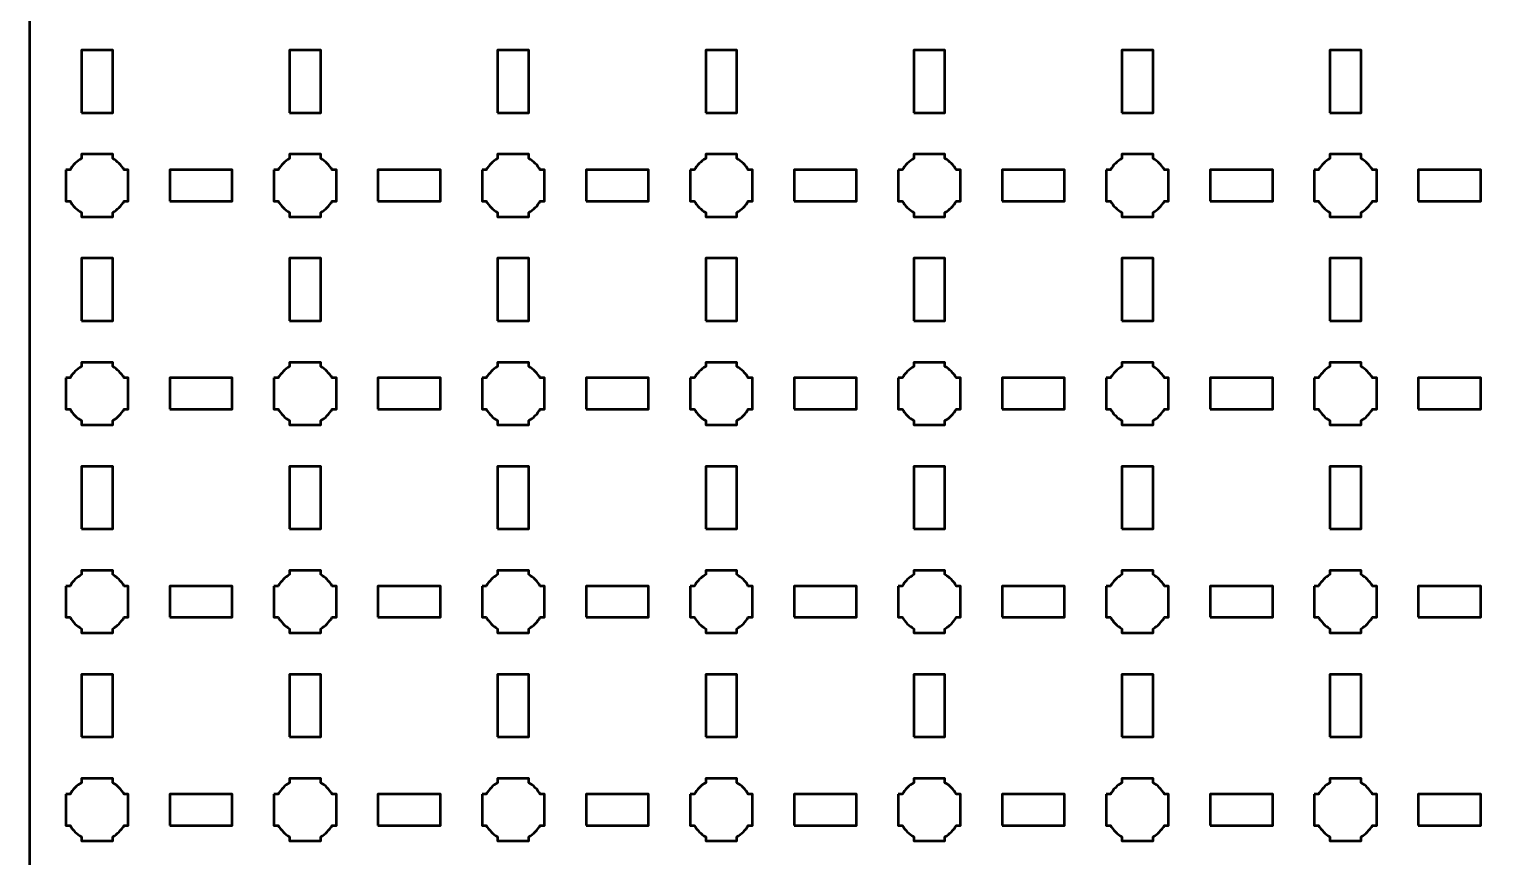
# Model space of a CAD drawing. Header units: centimetres. Extents: x -40.1 to 19.1, y -44.5 to 14.8.
# Drawn here: x -40.15 to -26, y -22.3 to -14.35 of the extents above; entities that cross this region are included whole.
import ezdxf

# ---------------------------------------------------------------- set-up
doc = ezdxf.new("R2010")
doc.units = ezdxf.units.CM
doc.header["$MEASUREMENT"] = 0
doc.layers.add('Layer 1', color=7, linetype='Continuous')

msp = doc.modelspace()

# ---------------------------------------------------------------- linework, layer by layer
at = {"layer": 'Layer 1', "color": 250, "lineweight": 53}
for points in [[(-39.65, -15.15), (-39.35, -15.15), (-39.35, -14.55), (-39.65, -14.55), (-39.65, -15.15)], [(-37.65, -15.15), (-37.35, -15.15), (-37.35, -14.55), (-37.65, -14.55), (-37.65, -15.15)], [(-35.65, -15.15), (-35.35, -15.15), (-35.35, -14.55), (-35.65, -14.55), (-35.65, -15.15)], [(-33.65, -15.15), (-33.35, -15.15), (-33.35, -14.55), (-33.65, -14.55), (-33.65, -15.15)], [(-31.65, -15.15), (-31.35, -15.15), (-31.35, -14.55), (-31.65, -14.55), (-31.65, -15.15)], [(-29.65, -15.15), (-29.35, -15.15), (-29.35, -14.55), (-29.65, -14.55), (-29.65, -15.15)], [(-27.65, -15.15), (-27.35, -15.15), (-27.35, -14.55), (-27.65, -14.55), (-27.65, -15.15)], [(-38.8, -16), (-38.2, -16), (-38.2, -15.7), (-38.8, -15.7), (-38.8, -16)], [(-36.8, -16), (-36.2, -16), (-36.2, -15.7), (-36.8, -15.7), (-36.8, -16)], [(-34.8, -16), (-34.2, -16), (-34.2, -15.7), (-34.8, -15.7), (-34.8, -16)], [(-32.8, -16), (-32.2, -16), (-32.2, -15.7), (-32.8, -15.7), (-32.8, -16)], [(-30.8, -16), (-30.2, -16), (-30.2, -15.7), (-30.8, -15.7), (-30.8, -16)], [(-28.8, -16), (-28.2, -16), (-28.2, -15.7), (-28.8, -15.7), (-28.8, -16)], [(-26.8, -16), (-26.2, -16), (-26.2, -15.7), (-26.8, -15.7), (-26.8, -16)], [(-39.65, -17.15), (-39.35, -17.15), (-39.35, -16.55), (-39.65, -16.55), (-39.65, -17.15)], [(-37.65, -17.15), (-37.35, -17.15), (-37.35, -16.55), (-37.65, -16.55), (-37.65, -17.15)], [(-35.65, -17.15), (-35.35, -17.15), (-35.35, -16.55), (-35.65, -16.55), (-35.65, -17.15)], [(-33.65, -17.15), (-33.35, -17.15), (-33.35, -16.55), (-33.65, -16.55), (-33.65, -17.15)], [(-31.65, -17.15), (-31.35, -17.15), (-31.35, -16.55), (-31.65, -16.55), (-31.65, -17.15)], [(-29.65, -17.15), (-29.35, -17.15), (-29.35, -16.55), (-29.65, -16.55), (-29.65, -17.15)], [(-27.65, -17.15), (-27.35, -17.15), (-27.35, -16.55), (-27.65, -16.55), (-27.65, -17.15)], [(-38.8, -18), (-38.2, -18), (-38.2, -17.7), (-38.8, -17.7), (-38.8, -18)], [(-36.8, -18), (-36.2, -18), (-36.2, -17.7), (-36.8, -17.7), (-36.8, -18)], [(-34.8, -18), (-34.2, -18), (-34.2, -17.7), (-34.8, -17.7), (-34.8, -18)], [(-32.8, -18), (-32.2, -18), (-32.2, -17.7), (-32.8, -17.7), (-32.8, -18)], [(-30.8, -18), (-30.2, -18), (-30.2, -17.7), (-30.8, -17.7), (-30.8, -18)], [(-28.8, -18), (-28.2, -18), (-28.2, -17.7), (-28.8, -17.7), (-28.8, -18)], [(-26.8, -18), (-26.2, -18), (-26.2, -17.7), (-26.8, -17.7), (-26.8, -18)], [(-39.65, -19.15), (-39.35, -19.15), (-39.35, -18.55), (-39.65, -18.55), (-39.65, -19.15)], [(-37.65, -19.15), (-37.35, -19.15), (-37.35, -18.55), (-37.65, -18.55), (-37.65, -19.15)], [(-35.65, -19.15), (-35.35, -19.15), (-35.35, -18.55), (-35.65, -18.55), (-35.65, -19.15)], [(-33.65, -19.15), (-33.35, -19.15), (-33.35, -18.55), (-33.65, -18.55), (-33.65, -19.15)], [(-31.65, -19.15), (-31.35, -19.15), (-31.35, -18.55), (-31.65, -18.55), (-31.65, -19.15)], [(-29.65, -19.15), (-29.35, -19.15), (-29.35, -18.55), (-29.65, -18.55), (-29.65, -19.15)], [(-27.65, -19.15), (-27.35, -19.15), (-27.35, -18.55), (-27.65, -18.55), (-27.65, -19.15)], [(-38.8, -20), (-38.2, -20), (-38.2, -19.7), (-38.8, -19.7), (-38.8, -20)], [(-36.8, -20), (-36.2, -20), (-36.2, -19.7), (-36.8, -19.7), (-36.8, -20)], [(-34.8, -20), (-34.2, -20), (-34.2, -19.7), (-34.8, -19.7), (-34.8, -20)], [(-32.8, -20), (-32.2, -20), (-32.2, -19.7), (-32.8, -19.7), (-32.8, -20)], [(-30.8, -20), (-30.2, -20), (-30.2, -19.7), (-30.8, -19.7), (-30.8, -20)], [(-28.8, -20), (-28.2, -20), (-28.2, -19.7), (-28.8, -19.7), (-28.8, -20)], [(-26.8, -20), (-26.2, -20), (-26.2, -19.7), (-26.8, -19.7), (-26.8, -20)], [(-39.65, -21.15), (-39.35, -21.15), (-39.35, -20.55), (-39.65, -20.55), (-39.65, -21.15)], [(-37.65, -21.15), (-37.35, -21.15), (-37.35, -20.55), (-37.65, -20.55), (-37.65, -21.15)], [(-35.65, -21.15), (-35.35, -21.15), (-35.35, -20.55), (-35.65, -20.55), (-35.65, -21.15)], [(-33.65, -21.15), (-33.35, -21.15), (-33.35, -20.55), (-33.65, -20.55), (-33.65, -21.15)], [(-31.65, -21.15), (-31.35, -21.15), (-31.35, -20.55), (-31.65, -20.55), (-31.65, -21.15)], [(-29.65, -21.15), (-29.35, -21.15), (-29.35, -20.55), (-29.65, -20.55), (-29.65, -21.15)], [(-27.65, -21.15), (-27.35, -21.15), (-27.35, -20.55), (-27.65, -20.55), (-27.65, -21.15)], [(-38.8, -22), (-38.2, -22), (-38.2, -21.7), (-38.8, -21.7), (-38.8, -22)], [(-36.8, -22), (-36.2, -22), (-36.2, -21.7), (-36.8, -21.7), (-36.8, -22)], [(-34.8, -22), (-34.2, -22), (-34.2, -21.7), (-34.8, -21.7), (-34.8, -22)], [(-32.8, -22), (-32.2, -22), (-32.2, -21.7), (-32.8, -21.7), (-32.8, -22)], [(-30.8, -22), (-30.2, -22), (-30.2, -21.7), (-30.8, -21.7), (-30.8, -22)], [(-28.8, -22), (-28.2, -22), (-28.2, -21.7), (-28.8, -21.7), (-28.8, -22)], [(-26.8, -22), (-26.2, -22), (-26.2, -21.7), (-26.8, -21.7), (-26.8, -22)]]:
    msp.add_lwpolyline(points, close=True, dxfattribs=at)
msp.add_open_spline([(-40.15, -44), (-40.15, -44), (-40.15, 14.3), (-40.15, 14.3), (-40.15, 14.3), (-40.15, 14.57609), (-39.92609, 14.8), (-39.65, 14.8), (-39.65, 14.8), (-39.65, 14.8), (18.65, 14.8), (18.65, 14.8), (18.65, 14.8), (18.92609, 14.8), (19.15, 14.57609), (19.15, 14.3), (19.15, 14.3), (19.15, 14.3), (19.15, -44), (19.15, -44), (19.15, -44), (19.15, -44.27609), (18.92609, -44.5), (18.65, -44.5), (18.65, -44.5), (18.65, -44.5), (-39.65, -44.5), (-39.65, -44.5), (-39.65, -44.5), (-39.92609, -44.5), (-40.15, -44.27609), (-40.15, -44)], degree=3, knots=[0, 0, 0, 0, 0.125, 0.125, 0.125, 0.125, 0.25, 0.25, 0.25, 0.25, 0.375, 0.375, 0.375, 0.375, 0.5, 0.5, 0.5, 0.5, 0.625, 0.625, 0.625, 0.625, 0.75, 0.75, 0.75, 0.75, 0.875, 0.875, 0.875, 0.875, 1, 1, 1, 1], dxfattribs=at)
at = {"layer": 'Layer 1', "lineweight": 53}
for points in [[(-39.8, -15.7), (-39.8, -15.7), (-39.75985, -15.7), (-39.75985, -15.7), (-39.75985, -15.7), (-39.7335, -15.65447), (-39.69553, -15.6165), (-39.65, -15.59015), (-39.65, -15.59015), (-39.65, -15.59015), (-39.65, -15.55), (-39.65, -15.55), (-39.65, -15.55), (-39.65, -15.55), (-39.5, -15.55), (-39.5, -15.55), (-39.5, -15.55), (-39.5, -15.55), (-39.35, -15.55), (-39.35, -15.55), (-39.35, -15.55), (-39.35, -15.55), (-39.35, -15.59015), (-39.35, -15.59015), (-39.35, -15.59015), (-39.30447, -15.6165), (-39.2665, -15.65447), (-39.24015, -15.7), (-39.24015, -15.7), (-39.24015, -15.7), (-39.2, -15.7), (-39.2, -15.7), (-39.2, -15.7), (-39.2, -15.7), (-39.2, -15.85), (-39.2, -15.85), (-39.2, -15.85), (-39.2, -15.85), (-39.2, -16), (-39.2, -16), (-39.2, -16), (-39.2, -16), (-39.24015, -16), (-39.24015, -16), (-39.24015, -16), (-39.2665, -16.04553), (-39.30447, -16.0835), (-39.35, -16.10985), (-39.35, -16.10985), (-39.35, -16.10985), (-39.35, -16.15), (-39.35, -16.15), (-39.35, -16.15), (-39.35, -16.15), (-39.5, -16.15), (-39.5, -16.15), (-39.5, -16.15), (-39.5, -16.15), (-39.65, -16.15), (-39.65, -16.15), (-39.65, -16.15), (-39.65, -16.15), (-39.65, -16.10985), (-39.65, -16.10985), (-39.65, -16.10985), (-39.69553, -16.0835), (-39.7335, -16.04553), (-39.75985, -16), (-39.75985, -16), (-39.75985, -16), (-39.8, -16), (-39.8, -16), (-39.8, -16), (-39.8, -16), (-39.8, -15.85), (-39.8, -15.85), (-39.8, -15.85), (-39.8, -15.85), (-39.8, -15.7), (-39.8, -15.7)], [(-37.8, -15.7), (-37.8, -15.7), (-37.75985, -15.7), (-37.75985, -15.7), (-37.75985, -15.7), (-37.7335, -15.65447), (-37.69553, -15.6165), (-37.65, -15.59015), (-37.65, -15.59015), (-37.65, -15.59015), (-37.65, -15.55), (-37.65, -15.55), (-37.65, -15.55), (-37.65, -15.55), (-37.5, -15.55), (-37.5, -15.55), (-37.5, -15.55), (-37.5, -15.55), (-37.35, -15.55), (-37.35, -15.55), (-37.35, -15.55), (-37.35, -15.55), (-37.35, -15.59015), (-37.35, -15.59015), (-37.35, -15.59015), (-37.30447, -15.6165), (-37.2665, -15.65447), (-37.24015, -15.7), (-37.24015, -15.7), (-37.24015, -15.7), (-37.2, -15.7), (-37.2, -15.7), (-37.2, -15.7), (-37.2, -15.7), (-37.2, -15.85), (-37.2, -15.85), (-37.2, -15.85), (-37.2, -15.85), (-37.2, -16), (-37.2, -16), (-37.2, -16), (-37.2, -16), (-37.24015, -16), (-37.24015, -16), (-37.24015, -16), (-37.2665, -16.04553), (-37.30447, -16.0835), (-37.35, -16.10985), (-37.35, -16.10985), (-37.35, -16.10985), (-37.35, -16.15), (-37.35, -16.15), (-37.35, -16.15), (-37.35, -16.15), (-37.5, -16.15), (-37.5, -16.15), (-37.5, -16.15), (-37.5, -16.15), (-37.65, -16.15), (-37.65, -16.15), (-37.65, -16.15), (-37.65, -16.15), (-37.65, -16.10985), (-37.65, -16.10985), (-37.65, -16.10985), (-37.69553, -16.0835), (-37.7335, -16.04553), (-37.75985, -16), (-37.75985, -16), (-37.75985, -16), (-37.8, -16), (-37.8, -16), (-37.8, -16), (-37.8, -16), (-37.8, -15.85), (-37.8, -15.85), (-37.8, -15.85), (-37.8, -15.85), (-37.8, -15.7), (-37.8, -15.7)], [(-35.8, -15.7), (-35.8, -15.7), (-35.75985, -15.7), (-35.75985, -15.7), (-35.75985, -15.7), (-35.7335, -15.65447), (-35.69553, -15.6165), (-35.65, -15.59015), (-35.65, -15.59015), (-35.65, -15.59015), (-35.65, -15.55), (-35.65, -15.55), (-35.65, -15.55), (-35.65, -15.55), (-35.5, -15.55), (-35.5, -15.55), (-35.5, -15.55), (-35.5, -15.55), (-35.35, -15.55), (-35.35, -15.55), (-35.35, -15.55), (-35.35, -15.55), (-35.35, -15.59015), (-35.35, -15.59015), (-35.35, -15.59015), (-35.30447, -15.6165), (-35.2665, -15.65447), (-35.24015, -15.7), (-35.24015, -15.7), (-35.24015, -15.7), (-35.2, -15.7), (-35.2, -15.7), (-35.2, -15.7), (-35.2, -15.7), (-35.2, -15.85), (-35.2, -15.85), (-35.2, -15.85), (-35.2, -15.85), (-35.2, -16), (-35.2, -16), (-35.2, -16), (-35.2, -16), (-35.24015, -16), (-35.24015, -16), (-35.24015, -16), (-35.2665, -16.04553), (-35.30447, -16.0835), (-35.35, -16.10985), (-35.35, -16.10985), (-35.35, -16.10985), (-35.35, -16.15), (-35.35, -16.15), (-35.35, -16.15), (-35.35, -16.15), (-35.5, -16.15), (-35.5, -16.15), (-35.5, -16.15), (-35.5, -16.15), (-35.65, -16.15), (-35.65, -16.15), (-35.65, -16.15), (-35.65, -16.15), (-35.65, -16.10985), (-35.65, -16.10985), (-35.65, -16.10985), (-35.69553, -16.0835), (-35.7335, -16.04553), (-35.75985, -16), (-35.75985, -16), (-35.75985, -16), (-35.8, -16), (-35.8, -16), (-35.8, -16), (-35.8, -16), (-35.8, -15.85), (-35.8, -15.85), (-35.8, -15.85), (-35.8, -15.85), (-35.8, -15.7), (-35.8, -15.7)], [(-33.8, -15.7), (-33.8, -15.7), (-33.75985, -15.7), (-33.75985, -15.7), (-33.75985, -15.7), (-33.7335, -15.65447), (-33.69553, -15.6165), (-33.65, -15.59015), (-33.65, -15.59015), (-33.65, -15.59015), (-33.65, -15.55), (-33.65, -15.55), (-33.65, -15.55), (-33.65, -15.55), (-33.5, -15.55), (-33.5, -15.55), (-33.5, -15.55), (-33.5, -15.55), (-33.35, -15.55), (-33.35, -15.55), (-33.35, -15.55), (-33.35, -15.55), (-33.35, -15.59015), (-33.35, -15.59015), (-33.35, -15.59015), (-33.30447, -15.6165), (-33.2665, -15.65447), (-33.24015, -15.7), (-33.24015, -15.7), (-33.24015, -15.7), (-33.2, -15.7), (-33.2, -15.7), (-33.2, -15.7), (-33.2, -15.7), (-33.2, -15.85), (-33.2, -15.85), (-33.2, -15.85), (-33.2, -15.85), (-33.2, -16), (-33.2, -16), (-33.2, -16), (-33.2, -16), (-33.24015, -16), (-33.24015, -16), (-33.24015, -16), (-33.2665, -16.04553), (-33.30447, -16.0835), (-33.35, -16.10985), (-33.35, -16.10985), (-33.35, -16.10985), (-33.35, -16.15), (-33.35, -16.15), (-33.35, -16.15), (-33.35, -16.15), (-33.5, -16.15), (-33.5, -16.15), (-33.5, -16.15), (-33.5, -16.15), (-33.65, -16.15), (-33.65, -16.15), (-33.65, -16.15), (-33.65, -16.15), (-33.65, -16.10985), (-33.65, -16.10985), (-33.65, -16.10985), (-33.69553, -16.0835), (-33.7335, -16.04553), (-33.75985, -16), (-33.75985, -16), (-33.75985, -16), (-33.8, -16), (-33.8, -16), (-33.8, -16), (-33.8, -16), (-33.8, -15.85), (-33.8, -15.85), (-33.8, -15.85), (-33.8, -15.85), (-33.8, -15.7), (-33.8, -15.7)], [(-31.8, -15.7), (-31.8, -15.7), (-31.75985, -15.7), (-31.75985, -15.7), (-31.75985, -15.7), (-31.7335, -15.65447), (-31.69553, -15.6165), (-31.65, -15.59015), (-31.65, -15.59015), (-31.65, -15.59015), (-31.65, -15.55), (-31.65, -15.55), (-31.65, -15.55), (-31.65, -15.55), (-31.5, -15.55), (-31.5, -15.55), (-31.5, -15.55), (-31.5, -15.55), (-31.35, -15.55), (-31.35, -15.55), (-31.35, -15.55), (-31.35, -15.55), (-31.35, -15.59015), (-31.35, -15.59015), (-31.35, -15.59015), (-31.30447, -15.6165), (-31.2665, -15.65447), (-31.24015, -15.7), (-31.24015, -15.7), (-31.24015, -15.7), (-31.2, -15.7), (-31.2, -15.7), (-31.2, -15.7), (-31.2, -15.7), (-31.2, -15.85), (-31.2, -15.85), (-31.2, -15.85), (-31.2, -15.85), (-31.2, -16), (-31.2, -16), (-31.2, -16), (-31.2, -16), (-31.24015, -16), (-31.24015, -16), (-31.24015, -16), (-31.2665, -16.04553), (-31.30447, -16.0835), (-31.35, -16.10985), (-31.35, -16.10985), (-31.35, -16.10985), (-31.35, -16.15), (-31.35, -16.15), (-31.35, -16.15), (-31.35, -16.15), (-31.5, -16.15), (-31.5, -16.15), (-31.5, -16.15), (-31.5, -16.15), (-31.65, -16.15), (-31.65, -16.15), (-31.65, -16.15), (-31.65, -16.15), (-31.65, -16.10985), (-31.65, -16.10985), (-31.65, -16.10985), (-31.69553, -16.0835), (-31.7335, -16.04553), (-31.75985, -16), (-31.75985, -16), (-31.75985, -16), (-31.8, -16), (-31.8, -16), (-31.8, -16), (-31.8, -16), (-31.8, -15.85), (-31.8, -15.85), (-31.8, -15.85), (-31.8, -15.85), (-31.8, -15.7), (-31.8, -15.7)], [(-29.8, -15.7), (-29.8, -15.7), (-29.75985, -15.7), (-29.75985, -15.7), (-29.75985, -15.7), (-29.7335, -15.65447), (-29.69553, -15.6165), (-29.65, -15.59015), (-29.65, -15.59015), (-29.65, -15.59015), (-29.65, -15.55), (-29.65, -15.55), (-29.65, -15.55), (-29.65, -15.55), (-29.5, -15.55), (-29.5, -15.55), (-29.5, -15.55), (-29.5, -15.55), (-29.35, -15.55), (-29.35, -15.55), (-29.35, -15.55), (-29.35, -15.55), (-29.35, -15.59015), (-29.35, -15.59015), (-29.35, -15.59015), (-29.30447, -15.6165), (-29.2665, -15.65447), (-29.24015, -15.7), (-29.24015, -15.7), (-29.24015, -15.7), (-29.2, -15.7), (-29.2, -15.7), (-29.2, -15.7), (-29.2, -15.7), (-29.2, -15.85), (-29.2, -15.85), (-29.2, -15.85), (-29.2, -15.85), (-29.2, -16), (-29.2, -16), (-29.2, -16), (-29.2, -16), (-29.24015, -16), (-29.24015, -16), (-29.24015, -16), (-29.2665, -16.04553), (-29.30447, -16.0835), (-29.35, -16.10985), (-29.35, -16.10985), (-29.35, -16.10985), (-29.35, -16.15), (-29.35, -16.15), (-29.35, -16.15), (-29.35, -16.15), (-29.5, -16.15), (-29.5, -16.15), (-29.5, -16.15), (-29.5, -16.15), (-29.65, -16.15), (-29.65, -16.15), (-29.65, -16.15), (-29.65, -16.15), (-29.65, -16.10985), (-29.65, -16.10985), (-29.65, -16.10985), (-29.69553, -16.0835), (-29.7335, -16.04553), (-29.75985, -16), (-29.75985, -16), (-29.75985, -16), (-29.8, -16), (-29.8, -16), (-29.8, -16), (-29.8, -16), (-29.8, -15.85), (-29.8, -15.85), (-29.8, -15.85), (-29.8, -15.85), (-29.8, -15.7), (-29.8, -15.7)], [(-27.8, -15.7), (-27.8, -15.7), (-27.75985, -15.7), (-27.75985, -15.7), (-27.75985, -15.7), (-27.7335, -15.65447), (-27.69553, -15.6165), (-27.65, -15.59015), (-27.65, -15.59015), (-27.65, -15.59015), (-27.65, -15.55), (-27.65, -15.55), (-27.65, -15.55), (-27.65, -15.55), (-27.5, -15.55), (-27.5, -15.55), (-27.5, -15.55), (-27.5, -15.55), (-27.35, -15.55), (-27.35, -15.55), (-27.35, -15.55), (-27.35, -15.55), (-27.35, -15.59015), (-27.35, -15.59015), (-27.35, -15.59015), (-27.30447, -15.6165), (-27.2665, -15.65447), (-27.24015, -15.7), (-27.24015, -15.7), (-27.24015, -15.7), (-27.2, -15.7), (-27.2, -15.7), (-27.2, -15.7), (-27.2, -15.7), (-27.2, -15.85), (-27.2, -15.85), (-27.2, -15.85), (-27.2, -15.85), (-27.2, -16), (-27.2, -16), (-27.2, -16), (-27.2, -16), (-27.24015, -16), (-27.24015, -16), (-27.24015, -16), (-27.2665, -16.04553), (-27.30447, -16.0835), (-27.35, -16.10985), (-27.35, -16.10985), (-27.35, -16.10985), (-27.35, -16.15), (-27.35, -16.15), (-27.35, -16.15), (-27.35, -16.15), (-27.5, -16.15), (-27.5, -16.15), (-27.5, -16.15), (-27.5, -16.15), (-27.65, -16.15), (-27.65, -16.15), (-27.65, -16.15), (-27.65, -16.15), (-27.65, -16.10985), (-27.65, -16.10985), (-27.65, -16.10985), (-27.69553, -16.0835), (-27.7335, -16.04553), (-27.75985, -16), (-27.75985, -16), (-27.75985, -16), (-27.8, -16), (-27.8, -16), (-27.8, -16), (-27.8, -16), (-27.8, -15.85), (-27.8, -15.85), (-27.8, -15.85), (-27.8, -15.85), (-27.8, -15.7), (-27.8, -15.7)], [(-39.8, -17.7), (-39.8, -17.7), (-39.75985, -17.7), (-39.75985, -17.7), (-39.75985, -17.7), (-39.7335, -17.65447), (-39.69553, -17.6165), (-39.65, -17.59015), (-39.65, -17.59015), (-39.65, -17.59015), (-39.65, -17.55), (-39.65, -17.55), (-39.65, -17.55), (-39.65, -17.55), (-39.5, -17.55), (-39.5, -17.55), (-39.5, -17.55), (-39.5, -17.55), (-39.35, -17.55), (-39.35, -17.55), (-39.35, -17.55), (-39.35, -17.55), (-39.35, -17.59015), (-39.35, -17.59015), (-39.35, -17.59015), (-39.30447, -17.6165), (-39.2665, -17.65447), (-39.24015, -17.7), (-39.24015, -17.7), (-39.24015, -17.7), (-39.2, -17.7), (-39.2, -17.7), (-39.2, -17.7), (-39.2, -17.7), (-39.2, -17.85), (-39.2, -17.85), (-39.2, -17.85), (-39.2, -17.85), (-39.2, -18), (-39.2, -18), (-39.2, -18), (-39.2, -18), (-39.24015, -18), (-39.24015, -18), (-39.24015, -18), (-39.2665, -18.04553), (-39.30447, -18.0835), (-39.35, -18.10985), (-39.35, -18.10985), (-39.35, -18.10985), (-39.35, -18.15), (-39.35, -18.15), (-39.35, -18.15), (-39.35, -18.15), (-39.5, -18.15), (-39.5, -18.15), (-39.5, -18.15), (-39.5, -18.15), (-39.65, -18.15), (-39.65, -18.15), (-39.65, -18.15), (-39.65, -18.15), (-39.65, -18.10985), (-39.65, -18.10985), (-39.65, -18.10985), (-39.69553, -18.0835), (-39.7335, -18.04553), (-39.75985, -18), (-39.75985, -18), (-39.75985, -18), (-39.8, -18), (-39.8, -18), (-39.8, -18), (-39.8, -18), (-39.8, -17.85), (-39.8, -17.85), (-39.8, -17.85), (-39.8, -17.85), (-39.8, -17.7), (-39.8, -17.7)], [(-37.8, -17.7), (-37.8, -17.7), (-37.75985, -17.7), (-37.75985, -17.7), (-37.75985, -17.7), (-37.7335, -17.65447), (-37.69553, -17.6165), (-37.65, -17.59015), (-37.65, -17.59015), (-37.65, -17.59015), (-37.65, -17.55), (-37.65, -17.55), (-37.65, -17.55), (-37.65, -17.55), (-37.5, -17.55), (-37.5, -17.55), (-37.5, -17.55), (-37.5, -17.55), (-37.35, -17.55), (-37.35, -17.55), (-37.35, -17.55), (-37.35, -17.55), (-37.35, -17.59015), (-37.35, -17.59015), (-37.35, -17.59015), (-37.30447, -17.6165), (-37.2665, -17.65447), (-37.24015, -17.7), (-37.24015, -17.7), (-37.24015, -17.7), (-37.2, -17.7), (-37.2, -17.7), (-37.2, -17.7), (-37.2, -17.7), (-37.2, -17.85), (-37.2, -17.85), (-37.2, -17.85), (-37.2, -17.85), (-37.2, -18), (-37.2, -18), (-37.2, -18), (-37.2, -18), (-37.24015, -18), (-37.24015, -18), (-37.24015, -18), (-37.2665, -18.04553), (-37.30447, -18.0835), (-37.35, -18.10985), (-37.35, -18.10985), (-37.35, -18.10985), (-37.35, -18.15), (-37.35, -18.15), (-37.35, -18.15), (-37.35, -18.15), (-37.5, -18.15), (-37.5, -18.15), (-37.5, -18.15), (-37.5, -18.15), (-37.65, -18.15), (-37.65, -18.15), (-37.65, -18.15), (-37.65, -18.15), (-37.65, -18.10985), (-37.65, -18.10985), (-37.65, -18.10985), (-37.69553, -18.0835), (-37.7335, -18.04553), (-37.75985, -18), (-37.75985, -18), (-37.75985, -18), (-37.8, -18), (-37.8, -18), (-37.8, -18), (-37.8, -18), (-37.8, -17.85), (-37.8, -17.85), (-37.8, -17.85), (-37.8, -17.85), (-37.8, -17.7), (-37.8, -17.7)], [(-35.8, -17.7), (-35.8, -17.7), (-35.75985, -17.7), (-35.75985, -17.7), (-35.75985, -17.7), (-35.7335, -17.65447), (-35.69553, -17.6165), (-35.65, -17.59015), (-35.65, -17.59015), (-35.65, -17.59015), (-35.65, -17.55), (-35.65, -17.55), (-35.65, -17.55), (-35.65, -17.55), (-35.5, -17.55), (-35.5, -17.55), (-35.5, -17.55), (-35.5, -17.55), (-35.35, -17.55), (-35.35, -17.55), (-35.35, -17.55), (-35.35, -17.55), (-35.35, -17.59015), (-35.35, -17.59015), (-35.35, -17.59015), (-35.30447, -17.6165), (-35.2665, -17.65447), (-35.24015, -17.7), (-35.24015, -17.7), (-35.24015, -17.7), (-35.2, -17.7), (-35.2, -17.7), (-35.2, -17.7), (-35.2, -17.7), (-35.2, -17.85), (-35.2, -17.85), (-35.2, -17.85), (-35.2, -17.85), (-35.2, -18), (-35.2, -18), (-35.2, -18), (-35.2, -18), (-35.24015, -18), (-35.24015, -18), (-35.24015, -18), (-35.2665, -18.04553), (-35.30447, -18.0835), (-35.35, -18.10985), (-35.35, -18.10985), (-35.35, -18.10985), (-35.35, -18.15), (-35.35, -18.15), (-35.35, -18.15), (-35.35, -18.15), (-35.5, -18.15), (-35.5, -18.15), (-35.5, -18.15), (-35.5, -18.15), (-35.65, -18.15), (-35.65, -18.15), (-35.65, -18.15), (-35.65, -18.15), (-35.65, -18.10985), (-35.65, -18.10985), (-35.65, -18.10985), (-35.69553, -18.0835), (-35.7335, -18.04553), (-35.75985, -18), (-35.75985, -18), (-35.75985, -18), (-35.8, -18), (-35.8, -18), (-35.8, -18), (-35.8, -18), (-35.8, -17.85), (-35.8, -17.85), (-35.8, -17.85), (-35.8, -17.85), (-35.8, -17.7), (-35.8, -17.7)], [(-33.8, -17.7), (-33.8, -17.7), (-33.75985, -17.7), (-33.75985, -17.7), (-33.75985, -17.7), (-33.7335, -17.65447), (-33.69553, -17.6165), (-33.65, -17.59015), (-33.65, -17.59015), (-33.65, -17.59015), (-33.65, -17.55), (-33.65, -17.55), (-33.65, -17.55), (-33.65, -17.55), (-33.5, -17.55), (-33.5, -17.55), (-33.5, -17.55), (-33.5, -17.55), (-33.35, -17.55), (-33.35, -17.55), (-33.35, -17.55), (-33.35, -17.55), (-33.35, -17.59015), (-33.35, -17.59015), (-33.35, -17.59015), (-33.30447, -17.6165), (-33.2665, -17.65447), (-33.24015, -17.7), (-33.24015, -17.7), (-33.24015, -17.7), (-33.2, -17.7), (-33.2, -17.7), (-33.2, -17.7), (-33.2, -17.7), (-33.2, -17.85), (-33.2, -17.85), (-33.2, -17.85), (-33.2, -17.85), (-33.2, -18), (-33.2, -18), (-33.2, -18), (-33.2, -18), (-33.24015, -18), (-33.24015, -18), (-33.24015, -18), (-33.2665, -18.04553), (-33.30447, -18.0835), (-33.35, -18.10985), (-33.35, -18.10985), (-33.35, -18.10985), (-33.35, -18.15), (-33.35, -18.15), (-33.35, -18.15), (-33.35, -18.15), (-33.5, -18.15), (-33.5, -18.15), (-33.5, -18.15), (-33.5, -18.15), (-33.65, -18.15), (-33.65, -18.15), (-33.65, -18.15), (-33.65, -18.15), (-33.65, -18.10985), (-33.65, -18.10985), (-33.65, -18.10985), (-33.69553, -18.0835), (-33.7335, -18.04553), (-33.75985, -18), (-33.75985, -18), (-33.75985, -18), (-33.8, -18), (-33.8, -18), (-33.8, -18), (-33.8, -18), (-33.8, -17.85), (-33.8, -17.85), (-33.8, -17.85), (-33.8, -17.85), (-33.8, -17.7), (-33.8, -17.7)], [(-31.8, -17.7), (-31.8, -17.7), (-31.75985, -17.7), (-31.75985, -17.7), (-31.75985, -17.7), (-31.7335, -17.65447), (-31.69553, -17.6165), (-31.65, -17.59015), (-31.65, -17.59015), (-31.65, -17.59015), (-31.65, -17.55), (-31.65, -17.55), (-31.65, -17.55), (-31.65, -17.55), (-31.5, -17.55), (-31.5, -17.55), (-31.5, -17.55), (-31.5, -17.55), (-31.35, -17.55), (-31.35, -17.55), (-31.35, -17.55), (-31.35, -17.55), (-31.35, -17.59015), (-31.35, -17.59015), (-31.35, -17.59015), (-31.30447, -17.6165), (-31.2665, -17.65447), (-31.24015, -17.7), (-31.24015, -17.7), (-31.24015, -17.7), (-31.2, -17.7), (-31.2, -17.7), (-31.2, -17.7), (-31.2, -17.7), (-31.2, -17.85), (-31.2, -17.85), (-31.2, -17.85), (-31.2, -17.85), (-31.2, -18), (-31.2, -18), (-31.2, -18), (-31.2, -18), (-31.24015, -18), (-31.24015, -18), (-31.24015, -18), (-31.2665, -18.04553), (-31.30447, -18.0835), (-31.35, -18.10985), (-31.35, -18.10985), (-31.35, -18.10985), (-31.35, -18.15), (-31.35, -18.15), (-31.35, -18.15), (-31.35, -18.15), (-31.5, -18.15), (-31.5, -18.15), (-31.5, -18.15), (-31.5, -18.15), (-31.65, -18.15), (-31.65, -18.15), (-31.65, -18.15), (-31.65, -18.15), (-31.65, -18.10985), (-31.65, -18.10985), (-31.65, -18.10985), (-31.69553, -18.0835), (-31.7335, -18.04553), (-31.75985, -18), (-31.75985, -18), (-31.75985, -18), (-31.8, -18), (-31.8, -18), (-31.8, -18), (-31.8, -18), (-31.8, -17.85), (-31.8, -17.85), (-31.8, -17.85), (-31.8, -17.85), (-31.8, -17.7), (-31.8, -17.7)], [(-29.8, -17.7), (-29.8, -17.7), (-29.75985, -17.7), (-29.75985, -17.7), (-29.75985, -17.7), (-29.7335, -17.65447), (-29.69553, -17.6165), (-29.65, -17.59015), (-29.65, -17.59015), (-29.65, -17.59015), (-29.65, -17.55), (-29.65, -17.55), (-29.65, -17.55), (-29.65, -17.55), (-29.5, -17.55), (-29.5, -17.55), (-29.5, -17.55), (-29.5, -17.55), (-29.35, -17.55), (-29.35, -17.55), (-29.35, -17.55), (-29.35, -17.55), (-29.35, -17.59015), (-29.35, -17.59015), (-29.35, -17.59015), (-29.30447, -17.6165), (-29.2665, -17.65447), (-29.24015, -17.7), (-29.24015, -17.7), (-29.24015, -17.7), (-29.2, -17.7), (-29.2, -17.7), (-29.2, -17.7), (-29.2, -17.7), (-29.2, -17.85), (-29.2, -17.85), (-29.2, -17.85), (-29.2, -17.85), (-29.2, -18), (-29.2, -18), (-29.2, -18), (-29.2, -18), (-29.24015, -18), (-29.24015, -18), (-29.24015, -18), (-29.2665, -18.04553), (-29.30447, -18.0835), (-29.35, -18.10985), (-29.35, -18.10985), (-29.35, -18.10985), (-29.35, -18.15), (-29.35, -18.15), (-29.35, -18.15), (-29.35, -18.15), (-29.5, -18.15), (-29.5, -18.15), (-29.5, -18.15), (-29.5, -18.15), (-29.65, -18.15), (-29.65, -18.15), (-29.65, -18.15), (-29.65, -18.15), (-29.65, -18.10985), (-29.65, -18.10985), (-29.65, -18.10985), (-29.69553, -18.0835), (-29.7335, -18.04553), (-29.75985, -18), (-29.75985, -18), (-29.75985, -18), (-29.8, -18), (-29.8, -18), (-29.8, -18), (-29.8, -18), (-29.8, -17.85), (-29.8, -17.85), (-29.8, -17.85), (-29.8, -17.85), (-29.8, -17.7), (-29.8, -17.7)], [(-27.8, -17.7), (-27.8, -17.7), (-27.75985, -17.7), (-27.75985, -17.7), (-27.75985, -17.7), (-27.7335, -17.65447), (-27.69553, -17.6165), (-27.65, -17.59015), (-27.65, -17.59015), (-27.65, -17.59015), (-27.65, -17.55), (-27.65, -17.55), (-27.65, -17.55), (-27.65, -17.55), (-27.5, -17.55), (-27.5, -17.55), (-27.5, -17.55), (-27.5, -17.55), (-27.35, -17.55), (-27.35, -17.55), (-27.35, -17.55), (-27.35, -17.55), (-27.35, -17.59015), (-27.35, -17.59015), (-27.35, -17.59015), (-27.30447, -17.6165), (-27.2665, -17.65447), (-27.24015, -17.7), (-27.24015, -17.7), (-27.24015, -17.7), (-27.2, -17.7), (-27.2, -17.7), (-27.2, -17.7), (-27.2, -17.7), (-27.2, -17.85), (-27.2, -17.85), (-27.2, -17.85), (-27.2, -17.85), (-27.2, -18), (-27.2, -18), (-27.2, -18), (-27.2, -18), (-27.24015, -18), (-27.24015, -18), (-27.24015, -18), (-27.2665, -18.04553), (-27.30447, -18.0835), (-27.35, -18.10985), (-27.35, -18.10985), (-27.35, -18.10985), (-27.35, -18.15), (-27.35, -18.15), (-27.35, -18.15), (-27.35, -18.15), (-27.5, -18.15), (-27.5, -18.15), (-27.5, -18.15), (-27.5, -18.15), (-27.65, -18.15), (-27.65, -18.15), (-27.65, -18.15), (-27.65, -18.15), (-27.65, -18.10985), (-27.65, -18.10985), (-27.65, -18.10985), (-27.69553, -18.0835), (-27.7335, -18.04553), (-27.75985, -18), (-27.75985, -18), (-27.75985, -18), (-27.8, -18), (-27.8, -18), (-27.8, -18), (-27.8, -18), (-27.8, -17.85), (-27.8, -17.85), (-27.8, -17.85), (-27.8, -17.85), (-27.8, -17.7), (-27.8, -17.7)], [(-39.8, -19.7), (-39.8, -19.7), (-39.75985, -19.7), (-39.75985, -19.7), (-39.75985, -19.7), (-39.7335, -19.65447), (-39.69553, -19.6165), (-39.65, -19.59015), (-39.65, -19.59015), (-39.65, -19.59015), (-39.65, -19.55), (-39.65, -19.55), (-39.65, -19.55), (-39.65, -19.55), (-39.5, -19.55), (-39.5, -19.55), (-39.5, -19.55), (-39.5, -19.55), (-39.35, -19.55), (-39.35, -19.55), (-39.35, -19.55), (-39.35, -19.55), (-39.35, -19.59015), (-39.35, -19.59015), (-39.35, -19.59015), (-39.30447, -19.6165), (-39.2665, -19.65447), (-39.24015, -19.7), (-39.24015, -19.7), (-39.24015, -19.7), (-39.2, -19.7), (-39.2, -19.7), (-39.2, -19.7), (-39.2, -19.7), (-39.2, -19.85), (-39.2, -19.85), (-39.2, -19.85), (-39.2, -19.85), (-39.2, -20), (-39.2, -20), (-39.2, -20), (-39.2, -20), (-39.24015, -20), (-39.24015, -20), (-39.24015, -20), (-39.2665, -20.04553), (-39.30447, -20.0835), (-39.35, -20.10985), (-39.35, -20.10985), (-39.35, -20.10985), (-39.35, -20.15), (-39.35, -20.15), (-39.35, -20.15), (-39.35, -20.15), (-39.5, -20.15), (-39.5, -20.15), (-39.5, -20.15), (-39.5, -20.15), (-39.65, -20.15), (-39.65, -20.15), (-39.65, -20.15), (-39.65, -20.15), (-39.65, -20.10985), (-39.65, -20.10985), (-39.65, -20.10985), (-39.69553, -20.0835), (-39.7335, -20.04553), (-39.75985, -20), (-39.75985, -20), (-39.75985, -20), (-39.8, -20), (-39.8, -20), (-39.8, -20), (-39.8, -20), (-39.8, -19.85), (-39.8, -19.85), (-39.8, -19.85), (-39.8, -19.85), (-39.8, -19.7), (-39.8, -19.7)], [(-37.8, -19.7), (-37.8, -19.7), (-37.75985, -19.7), (-37.75985, -19.7), (-37.75985, -19.7), (-37.7335, -19.65447), (-37.69553, -19.6165), (-37.65, -19.59015), (-37.65, -19.59015), (-37.65, -19.59015), (-37.65, -19.55), (-37.65, -19.55), (-37.65, -19.55), (-37.65, -19.55), (-37.5, -19.55), (-37.5, -19.55), (-37.5, -19.55), (-37.5, -19.55), (-37.35, -19.55), (-37.35, -19.55), (-37.35, -19.55), (-37.35, -19.55), (-37.35, -19.59015), (-37.35, -19.59015), (-37.35, -19.59015), (-37.30447, -19.6165), (-37.2665, -19.65447), (-37.24015, -19.7), (-37.24015, -19.7), (-37.24015, -19.7), (-37.2, -19.7), (-37.2, -19.7), (-37.2, -19.7), (-37.2, -19.7), (-37.2, -19.85), (-37.2, -19.85), (-37.2, -19.85), (-37.2, -19.85), (-37.2, -20), (-37.2, -20), (-37.2, -20), (-37.2, -20), (-37.24015, -20), (-37.24015, -20), (-37.24015, -20), (-37.2665, -20.04553), (-37.30447, -20.0835), (-37.35, -20.10985), (-37.35, -20.10985), (-37.35, -20.10985), (-37.35, -20.15), (-37.35, -20.15), (-37.35, -20.15), (-37.35, -20.15), (-37.5, -20.15), (-37.5, -20.15), (-37.5, -20.15), (-37.5, -20.15), (-37.65, -20.15), (-37.65, -20.15), (-37.65, -20.15), (-37.65, -20.15), (-37.65, -20.10985), (-37.65, -20.10985), (-37.65, -20.10985), (-37.69553, -20.0835), (-37.7335, -20.04553), (-37.75985, -20), (-37.75985, -20), (-37.75985, -20), (-37.8, -20), (-37.8, -20), (-37.8, -20), (-37.8, -20), (-37.8, -19.85), (-37.8, -19.85), (-37.8, -19.85), (-37.8, -19.85), (-37.8, -19.7), (-37.8, -19.7)], [(-35.8, -19.7), (-35.8, -19.7), (-35.75985, -19.7), (-35.75985, -19.7), (-35.75985, -19.7), (-35.7335, -19.65447), (-35.69553, -19.6165), (-35.65, -19.59015), (-35.65, -19.59015), (-35.65, -19.59015), (-35.65, -19.55), (-35.65, -19.55), (-35.65, -19.55), (-35.65, -19.55), (-35.5, -19.55), (-35.5, -19.55), (-35.5, -19.55), (-35.5, -19.55), (-35.35, -19.55), (-35.35, -19.55), (-35.35, -19.55), (-35.35, -19.55), (-35.35, -19.59015), (-35.35, -19.59015), (-35.35, -19.59015), (-35.30447, -19.6165), (-35.2665, -19.65447), (-35.24015, -19.7), (-35.24015, -19.7), (-35.24015, -19.7), (-35.2, -19.7), (-35.2, -19.7), (-35.2, -19.7), (-35.2, -19.7), (-35.2, -19.85), (-35.2, -19.85), (-35.2, -19.85), (-35.2, -19.85), (-35.2, -20), (-35.2, -20), (-35.2, -20), (-35.2, -20), (-35.24015, -20), (-35.24015, -20), (-35.24015, -20), (-35.2665, -20.04553), (-35.30447, -20.0835), (-35.35, -20.10985), (-35.35, -20.10985), (-35.35, -20.10985), (-35.35, -20.15), (-35.35, -20.15), (-35.35, -20.15), (-35.35, -20.15), (-35.5, -20.15), (-35.5, -20.15), (-35.5, -20.15), (-35.5, -20.15), (-35.65, -20.15), (-35.65, -20.15), (-35.65, -20.15), (-35.65, -20.15), (-35.65, -20.10985), (-35.65, -20.10985), (-35.65, -20.10985), (-35.69553, -20.0835), (-35.7335, -20.04553), (-35.75985, -20), (-35.75985, -20), (-35.75985, -20), (-35.8, -20), (-35.8, -20), (-35.8, -20), (-35.8, -20), (-35.8, -19.85), (-35.8, -19.85), (-35.8, -19.85), (-35.8, -19.85), (-35.8, -19.7), (-35.8, -19.7)], [(-33.8, -19.7), (-33.8, -19.7), (-33.75985, -19.7), (-33.75985, -19.7), (-33.75985, -19.7), (-33.7335, -19.65447), (-33.69553, -19.6165), (-33.65, -19.59015), (-33.65, -19.59015), (-33.65, -19.59015), (-33.65, -19.55), (-33.65, -19.55), (-33.65, -19.55), (-33.65, -19.55), (-33.5, -19.55), (-33.5, -19.55), (-33.5, -19.55), (-33.5, -19.55), (-33.35, -19.55), (-33.35, -19.55), (-33.35, -19.55), (-33.35, -19.55), (-33.35, -19.59015), (-33.35, -19.59015), (-33.35, -19.59015), (-33.30447, -19.6165), (-33.2665, -19.65447), (-33.24015, -19.7), (-33.24015, -19.7), (-33.24015, -19.7), (-33.2, -19.7), (-33.2, -19.7), (-33.2, -19.7), (-33.2, -19.7), (-33.2, -19.85), (-33.2, -19.85), (-33.2, -19.85), (-33.2, -19.85), (-33.2, -20), (-33.2, -20), (-33.2, -20), (-33.2, -20), (-33.24015, -20), (-33.24015, -20), (-33.24015, -20), (-33.2665, -20.04553), (-33.30447, -20.0835), (-33.35, -20.10985), (-33.35, -20.10985), (-33.35, -20.10985), (-33.35, -20.15), (-33.35, -20.15), (-33.35, -20.15), (-33.35, -20.15), (-33.5, -20.15), (-33.5, -20.15), (-33.5, -20.15), (-33.5, -20.15), (-33.65, -20.15), (-33.65, -20.15), (-33.65, -20.15), (-33.65, -20.15), (-33.65, -20.10985), (-33.65, -20.10985), (-33.65, -20.10985), (-33.69553, -20.0835), (-33.7335, -20.04553), (-33.75985, -20), (-33.75985, -20), (-33.75985, -20), (-33.8, -20), (-33.8, -20), (-33.8, -20), (-33.8, -20), (-33.8, -19.85), (-33.8, -19.85), (-33.8, -19.85), (-33.8, -19.85), (-33.8, -19.7), (-33.8, -19.7)], [(-31.8, -19.7), (-31.8, -19.7), (-31.75985, -19.7), (-31.75985, -19.7), (-31.75985, -19.7), (-31.7335, -19.65447), (-31.69553, -19.6165), (-31.65, -19.59015), (-31.65, -19.59015), (-31.65, -19.59015), (-31.65, -19.55), (-31.65, -19.55), (-31.65, -19.55), (-31.65, -19.55), (-31.5, -19.55), (-31.5, -19.55), (-31.5, -19.55), (-31.5, -19.55), (-31.35, -19.55), (-31.35, -19.55), (-31.35, -19.55), (-31.35, -19.55), (-31.35, -19.59015), (-31.35, -19.59015), (-31.35, -19.59015), (-31.30447, -19.6165), (-31.2665, -19.65447), (-31.24015, -19.7), (-31.24015, -19.7), (-31.24015, -19.7), (-31.2, -19.7), (-31.2, -19.7), (-31.2, -19.7), (-31.2, -19.7), (-31.2, -19.85), (-31.2, -19.85), (-31.2, -19.85), (-31.2, -19.85), (-31.2, -20), (-31.2, -20), (-31.2, -20), (-31.2, -20), (-31.24015, -20), (-31.24015, -20), (-31.24015, -20), (-31.2665, -20.04553), (-31.30447, -20.0835), (-31.35, -20.10985), (-31.35, -20.10985), (-31.35, -20.10985), (-31.35, -20.15), (-31.35, -20.15), (-31.35, -20.15), (-31.35, -20.15), (-31.5, -20.15), (-31.5, -20.15), (-31.5, -20.15), (-31.5, -20.15), (-31.65, -20.15), (-31.65, -20.15), (-31.65, -20.15), (-31.65, -20.15), (-31.65, -20.10985), (-31.65, -20.10985), (-31.65, -20.10985), (-31.69553, -20.0835), (-31.7335, -20.04553), (-31.75985, -20), (-31.75985, -20), (-31.75985, -20), (-31.8, -20), (-31.8, -20), (-31.8, -20), (-31.8, -20), (-31.8, -19.85), (-31.8, -19.85), (-31.8, -19.85), (-31.8, -19.85), (-31.8, -19.7), (-31.8, -19.7)], [(-29.8, -19.7), (-29.8, -19.7), (-29.75985, -19.7), (-29.75985, -19.7), (-29.75985, -19.7), (-29.7335, -19.65447), (-29.69553, -19.6165), (-29.65, -19.59015), (-29.65, -19.59015), (-29.65, -19.59015), (-29.65, -19.55), (-29.65, -19.55), (-29.65, -19.55), (-29.65, -19.55), (-29.5, -19.55), (-29.5, -19.55), (-29.5, -19.55), (-29.5, -19.55), (-29.35, -19.55), (-29.35, -19.55), (-29.35, -19.55), (-29.35, -19.55), (-29.35, -19.59015), (-29.35, -19.59015), (-29.35, -19.59015), (-29.30447, -19.6165), (-29.2665, -19.65447), (-29.24015, -19.7), (-29.24015, -19.7), (-29.24015, -19.7), (-29.2, -19.7), (-29.2, -19.7), (-29.2, -19.7), (-29.2, -19.7), (-29.2, -19.85), (-29.2, -19.85), (-29.2, -19.85), (-29.2, -19.85), (-29.2, -20), (-29.2, -20), (-29.2, -20), (-29.2, -20), (-29.24015, -20), (-29.24015, -20), (-29.24015, -20), (-29.2665, -20.04553), (-29.30447, -20.0835), (-29.35, -20.10985), (-29.35, -20.10985), (-29.35, -20.10985), (-29.35, -20.15), (-29.35, -20.15), (-29.35, -20.15), (-29.35, -20.15), (-29.5, -20.15), (-29.5, -20.15), (-29.5, -20.15), (-29.5, -20.15), (-29.65, -20.15), (-29.65, -20.15), (-29.65, -20.15), (-29.65, -20.15), (-29.65, -20.10985), (-29.65, -20.10985), (-29.65, -20.10985), (-29.69553, -20.0835), (-29.7335, -20.04553), (-29.75985, -20), (-29.75985, -20), (-29.75985, -20), (-29.8, -20), (-29.8, -20), (-29.8, -20), (-29.8, -20), (-29.8, -19.85), (-29.8, -19.85), (-29.8, -19.85), (-29.8, -19.85), (-29.8, -19.7), (-29.8, -19.7)], [(-27.8, -19.7), (-27.8, -19.7), (-27.75985, -19.7), (-27.75985, -19.7), (-27.75985, -19.7), (-27.7335, -19.65447), (-27.69553, -19.6165), (-27.65, -19.59015), (-27.65, -19.59015), (-27.65, -19.59015), (-27.65, -19.55), (-27.65, -19.55), (-27.65, -19.55), (-27.65, -19.55), (-27.5, -19.55), (-27.5, -19.55), (-27.5, -19.55), (-27.5, -19.55), (-27.35, -19.55), (-27.35, -19.55), (-27.35, -19.55), (-27.35, -19.55), (-27.35, -19.59015), (-27.35, -19.59015), (-27.35, -19.59015), (-27.30447, -19.6165), (-27.2665, -19.65447), (-27.24015, -19.7), (-27.24015, -19.7), (-27.24015, -19.7), (-27.2, -19.7), (-27.2, -19.7), (-27.2, -19.7), (-27.2, -19.7), (-27.2, -19.85), (-27.2, -19.85), (-27.2, -19.85), (-27.2, -19.85), (-27.2, -20), (-27.2, -20), (-27.2, -20), (-27.2, -20), (-27.24015, -20), (-27.24015, -20), (-27.24015, -20), (-27.2665, -20.04553), (-27.30447, -20.0835), (-27.35, -20.10985), (-27.35, -20.10985), (-27.35, -20.10985), (-27.35, -20.15), (-27.35, -20.15), (-27.35, -20.15), (-27.35, -20.15), (-27.5, -20.15), (-27.5, -20.15), (-27.5, -20.15), (-27.5, -20.15), (-27.65, -20.15), (-27.65, -20.15), (-27.65, -20.15), (-27.65, -20.15), (-27.65, -20.10985), (-27.65, -20.10985), (-27.65, -20.10985), (-27.69553, -20.0835), (-27.7335, -20.04553), (-27.75985, -20), (-27.75985, -20), (-27.75985, -20), (-27.8, -20), (-27.8, -20), (-27.8, -20), (-27.8, -20), (-27.8, -19.85), (-27.8, -19.85), (-27.8, -19.85), (-27.8, -19.85), (-27.8, -19.7), (-27.8, -19.7)], [(-39.8, -21.7), (-39.8, -21.7), (-39.75985, -21.7), (-39.75985, -21.7), (-39.75985, -21.7), (-39.7335, -21.65447), (-39.69553, -21.6165), (-39.65, -21.59015), (-39.65, -21.59015), (-39.65, -21.59015), (-39.65, -21.55), (-39.65, -21.55), (-39.65, -21.55), (-39.65, -21.55), (-39.5, -21.55), (-39.5, -21.55), (-39.5, -21.55), (-39.5, -21.55), (-39.35, -21.55), (-39.35, -21.55), (-39.35, -21.55), (-39.35, -21.55), (-39.35, -21.59015), (-39.35, -21.59015), (-39.35, -21.59015), (-39.30447, -21.6165), (-39.2665, -21.65447), (-39.24015, -21.7), (-39.24015, -21.7), (-39.24015, -21.7), (-39.2, -21.7), (-39.2, -21.7), (-39.2, -21.7), (-39.2, -21.7), (-39.2, -21.85), (-39.2, -21.85), (-39.2, -21.85), (-39.2, -21.85), (-39.2, -22), (-39.2, -22), (-39.2, -22), (-39.2, -22), (-39.24015, -22), (-39.24015, -22), (-39.24015, -22), (-39.2665, -22.04553), (-39.30447, -22.0835), (-39.35, -22.10985), (-39.35, -22.10985), (-39.35, -22.10985), (-39.35, -22.15), (-39.35, -22.15), (-39.35, -22.15), (-39.35, -22.15), (-39.5, -22.15), (-39.5, -22.15), (-39.5, -22.15), (-39.5, -22.15), (-39.65, -22.15), (-39.65, -22.15), (-39.65, -22.15), (-39.65, -22.15), (-39.65, -22.10985), (-39.65, -22.10985), (-39.65, -22.10985), (-39.69553, -22.0835), (-39.7335, -22.04553), (-39.75985, -22), (-39.75985, -22), (-39.75985, -22), (-39.8, -22), (-39.8, -22), (-39.8, -22), (-39.8, -22), (-39.8, -21.85), (-39.8, -21.85), (-39.8, -21.85), (-39.8, -21.85), (-39.8, -21.7), (-39.8, -21.7)], [(-37.8, -21.7), (-37.8, -21.7), (-37.75985, -21.7), (-37.75985, -21.7), (-37.75985, -21.7), (-37.7335, -21.65447), (-37.69553, -21.6165), (-37.65, -21.59015), (-37.65, -21.59015), (-37.65, -21.59015), (-37.65, -21.55), (-37.65, -21.55), (-37.65, -21.55), (-37.65, -21.55), (-37.5, -21.55), (-37.5, -21.55), (-37.5, -21.55), (-37.5, -21.55), (-37.35, -21.55), (-37.35, -21.55), (-37.35, -21.55), (-37.35, -21.55), (-37.35, -21.59015), (-37.35, -21.59015), (-37.35, -21.59015), (-37.30447, -21.6165), (-37.2665, -21.65447), (-37.24015, -21.7), (-37.24015, -21.7), (-37.24015, -21.7), (-37.2, -21.7), (-37.2, -21.7), (-37.2, -21.7), (-37.2, -21.7), (-37.2, -21.85), (-37.2, -21.85), (-37.2, -21.85), (-37.2, -21.85), (-37.2, -22), (-37.2, -22), (-37.2, -22), (-37.2, -22), (-37.24015, -22), (-37.24015, -22), (-37.24015, -22), (-37.2665, -22.04553), (-37.30447, -22.0835), (-37.35, -22.10985), (-37.35, -22.10985), (-37.35, -22.10985), (-37.35, -22.15), (-37.35, -22.15), (-37.35, -22.15), (-37.35, -22.15), (-37.5, -22.15), (-37.5, -22.15), (-37.5, -22.15), (-37.5, -22.15), (-37.65, -22.15), (-37.65, -22.15), (-37.65, -22.15), (-37.65, -22.15), (-37.65, -22.10985), (-37.65, -22.10985), (-37.65, -22.10985), (-37.69553, -22.0835), (-37.7335, -22.04553), (-37.75985, -22), (-37.75985, -22), (-37.75985, -22), (-37.8, -22), (-37.8, -22), (-37.8, -22), (-37.8, -22), (-37.8, -21.85), (-37.8, -21.85), (-37.8, -21.85), (-37.8, -21.85), (-37.8, -21.7), (-37.8, -21.7)], [(-35.8, -21.7), (-35.8, -21.7), (-35.75985, -21.7), (-35.75985, -21.7), (-35.75985, -21.7), (-35.7335, -21.65447), (-35.69553, -21.6165), (-35.65, -21.59015), (-35.65, -21.59015), (-35.65, -21.59015), (-35.65, -21.55), (-35.65, -21.55), (-35.65, -21.55), (-35.65, -21.55), (-35.5, -21.55), (-35.5, -21.55), (-35.5, -21.55), (-35.5, -21.55), (-35.35, -21.55), (-35.35, -21.55), (-35.35, -21.55), (-35.35, -21.55), (-35.35, -21.59015), (-35.35, -21.59015), (-35.35, -21.59015), (-35.30447, -21.6165), (-35.2665, -21.65447), (-35.24015, -21.7), (-35.24015, -21.7), (-35.24015, -21.7), (-35.2, -21.7), (-35.2, -21.7), (-35.2, -21.7), (-35.2, -21.7), (-35.2, -21.85), (-35.2, -21.85), (-35.2, -21.85), (-35.2, -21.85), (-35.2, -22), (-35.2, -22), (-35.2, -22), (-35.2, -22), (-35.24015, -22), (-35.24015, -22), (-35.24015, -22), (-35.2665, -22.04553), (-35.30447, -22.0835), (-35.35, -22.10985), (-35.35, -22.10985), (-35.35, -22.10985), (-35.35, -22.15), (-35.35, -22.15), (-35.35, -22.15), (-35.35, -22.15), (-35.5, -22.15), (-35.5, -22.15), (-35.5, -22.15), (-35.5, -22.15), (-35.65, -22.15), (-35.65, -22.15), (-35.65, -22.15), (-35.65, -22.15), (-35.65, -22.10985), (-35.65, -22.10985), (-35.65, -22.10985), (-35.69553, -22.0835), (-35.7335, -22.04553), (-35.75985, -22), (-35.75985, -22), (-35.75985, -22), (-35.8, -22), (-35.8, -22), (-35.8, -22), (-35.8, -22), (-35.8, -21.85), (-35.8, -21.85), (-35.8, -21.85), (-35.8, -21.85), (-35.8, -21.7), (-35.8, -21.7)], [(-33.8, -21.7), (-33.8, -21.7), (-33.75985, -21.7), (-33.75985, -21.7), (-33.75985, -21.7), (-33.7335, -21.65447), (-33.69553, -21.6165), (-33.65, -21.59015), (-33.65, -21.59015), (-33.65, -21.59015), (-33.65, -21.55), (-33.65, -21.55), (-33.65, -21.55), (-33.65, -21.55), (-33.5, -21.55), (-33.5, -21.55), (-33.5, -21.55), (-33.5, -21.55), (-33.35, -21.55), (-33.35, -21.55), (-33.35, -21.55), (-33.35, -21.55), (-33.35, -21.59015), (-33.35, -21.59015), (-33.35, -21.59015), (-33.30447, -21.6165), (-33.2665, -21.65447), (-33.24015, -21.7), (-33.24015, -21.7), (-33.24015, -21.7), (-33.2, -21.7), (-33.2, -21.7), (-33.2, -21.7), (-33.2, -21.7), (-33.2, -21.85), (-33.2, -21.85), (-33.2, -21.85), (-33.2, -21.85), (-33.2, -22), (-33.2, -22), (-33.2, -22), (-33.2, -22), (-33.24015, -22), (-33.24015, -22), (-33.24015, -22), (-33.2665, -22.04553), (-33.30447, -22.0835), (-33.35, -22.10985), (-33.35, -22.10985), (-33.35, -22.10985), (-33.35, -22.15), (-33.35, -22.15), (-33.35, -22.15), (-33.35, -22.15), (-33.5, -22.15), (-33.5, -22.15), (-33.5, -22.15), (-33.5, -22.15), (-33.65, -22.15), (-33.65, -22.15), (-33.65, -22.15), (-33.65, -22.15), (-33.65, -22.10985), (-33.65, -22.10985), (-33.65, -22.10985), (-33.69553, -22.0835), (-33.7335, -22.04553), (-33.75985, -22), (-33.75985, -22), (-33.75985, -22), (-33.8, -22), (-33.8, -22), (-33.8, -22), (-33.8, -22), (-33.8, -21.85), (-33.8, -21.85), (-33.8, -21.85), (-33.8, -21.85), (-33.8, -21.7), (-33.8, -21.7)], [(-31.8, -21.7), (-31.8, -21.7), (-31.75985, -21.7), (-31.75985, -21.7), (-31.75985, -21.7), (-31.7335, -21.65447), (-31.69553, -21.6165), (-31.65, -21.59015), (-31.65, -21.59015), (-31.65, -21.59015), (-31.65, -21.55), (-31.65, -21.55), (-31.65, -21.55), (-31.65, -21.55), (-31.5, -21.55), (-31.5, -21.55), (-31.5, -21.55), (-31.5, -21.55), (-31.35, -21.55), (-31.35, -21.55), (-31.35, -21.55), (-31.35, -21.55), (-31.35, -21.59015), (-31.35, -21.59015), (-31.35, -21.59015), (-31.30447, -21.6165), (-31.2665, -21.65447), (-31.24015, -21.7), (-31.24015, -21.7), (-31.24015, -21.7), (-31.2, -21.7), (-31.2, -21.7), (-31.2, -21.7), (-31.2, -21.7), (-31.2, -21.85), (-31.2, -21.85), (-31.2, -21.85), (-31.2, -21.85), (-31.2, -22), (-31.2, -22), (-31.2, -22), (-31.2, -22), (-31.24015, -22), (-31.24015, -22), (-31.24015, -22), (-31.2665, -22.04553), (-31.30447, -22.0835), (-31.35, -22.10985), (-31.35, -22.10985), (-31.35, -22.10985), (-31.35, -22.15), (-31.35, -22.15), (-31.35, -22.15), (-31.35, -22.15), (-31.5, -22.15), (-31.5, -22.15), (-31.5, -22.15), (-31.5, -22.15), (-31.65, -22.15), (-31.65, -22.15), (-31.65, -22.15), (-31.65, -22.15), (-31.65, -22.10985), (-31.65, -22.10985), (-31.65, -22.10985), (-31.69553, -22.0835), (-31.7335, -22.04553), (-31.75985, -22), (-31.75985, -22), (-31.75985, -22), (-31.8, -22), (-31.8, -22), (-31.8, -22), (-31.8, -22), (-31.8, -21.85), (-31.8, -21.85), (-31.8, -21.85), (-31.8, -21.85), (-31.8, -21.7), (-31.8, -21.7)], [(-29.8, -21.7), (-29.8, -21.7), (-29.75985, -21.7), (-29.75985, -21.7), (-29.75985, -21.7), (-29.7335, -21.65447), (-29.69553, -21.6165), (-29.65, -21.59015), (-29.65, -21.59015), (-29.65, -21.59015), (-29.65, -21.55), (-29.65, -21.55), (-29.65, -21.55), (-29.65, -21.55), (-29.5, -21.55), (-29.5, -21.55), (-29.5, -21.55), (-29.5, -21.55), (-29.35, -21.55), (-29.35, -21.55), (-29.35, -21.55), (-29.35, -21.55), (-29.35, -21.59015), (-29.35, -21.59015), (-29.35, -21.59015), (-29.30447, -21.6165), (-29.2665, -21.65447), (-29.24015, -21.7), (-29.24015, -21.7), (-29.24015, -21.7), (-29.2, -21.7), (-29.2, -21.7), (-29.2, -21.7), (-29.2, -21.7), (-29.2, -21.85), (-29.2, -21.85), (-29.2, -21.85), (-29.2, -21.85), (-29.2, -22), (-29.2, -22), (-29.2, -22), (-29.2, -22), (-29.24015, -22), (-29.24015, -22), (-29.24015, -22), (-29.2665, -22.04553), (-29.30447, -22.0835), (-29.35, -22.10985), (-29.35, -22.10985), (-29.35, -22.10985), (-29.35, -22.15), (-29.35, -22.15), (-29.35, -22.15), (-29.35, -22.15), (-29.5, -22.15), (-29.5, -22.15), (-29.5, -22.15), (-29.5, -22.15), (-29.65, -22.15), (-29.65, -22.15), (-29.65, -22.15), (-29.65, -22.15), (-29.65, -22.10985), (-29.65, -22.10985), (-29.65, -22.10985), (-29.69553, -22.0835), (-29.7335, -22.04553), (-29.75985, -22), (-29.75985, -22), (-29.75985, -22), (-29.8, -22), (-29.8, -22), (-29.8, -22), (-29.8, -22), (-29.8, -21.85), (-29.8, -21.85), (-29.8, -21.85), (-29.8, -21.85), (-29.8, -21.7), (-29.8, -21.7)], [(-27.8, -21.7), (-27.8, -21.7), (-27.75985, -21.7), (-27.75985, -21.7), (-27.75985, -21.7), (-27.7335, -21.65447), (-27.69553, -21.6165), (-27.65, -21.59015), (-27.65, -21.59015), (-27.65, -21.59015), (-27.65, -21.55), (-27.65, -21.55), (-27.65, -21.55), (-27.65, -21.55), (-27.5, -21.55), (-27.5, -21.55), (-27.5, -21.55), (-27.5, -21.55), (-27.35, -21.55), (-27.35, -21.55), (-27.35, -21.55), (-27.35, -21.55), (-27.35, -21.59015), (-27.35, -21.59015), (-27.35, -21.59015), (-27.30447, -21.6165), (-27.2665, -21.65447), (-27.24015, -21.7), (-27.24015, -21.7), (-27.24015, -21.7), (-27.2, -21.7), (-27.2, -21.7), (-27.2, -21.7), (-27.2, -21.7), (-27.2, -21.85), (-27.2, -21.85), (-27.2, -21.85), (-27.2, -21.85), (-27.2, -22), (-27.2, -22), (-27.2, -22), (-27.2, -22), (-27.24015, -22), (-27.24015, -22), (-27.24015, -22), (-27.2665, -22.04553), (-27.30447, -22.0835), (-27.35, -22.10985), (-27.35, -22.10985), (-27.35, -22.10985), (-27.35, -22.15), (-27.35, -22.15), (-27.35, -22.15), (-27.35, -22.15), (-27.5, -22.15), (-27.5, -22.15), (-27.5, -22.15), (-27.5, -22.15), (-27.65, -22.15), (-27.65, -22.15), (-27.65, -22.15), (-27.65, -22.15), (-27.65, -22.10985), (-27.65, -22.10985), (-27.65, -22.10985), (-27.69553, -22.0835), (-27.7335, -22.04553), (-27.75985, -22), (-27.75985, -22), (-27.75985, -22), (-27.8, -22), (-27.8, -22), (-27.8, -22), (-27.8, -22), (-27.8, -21.85), (-27.8, -21.85), (-27.8, -21.85), (-27.8, -21.85), (-27.8, -21.7), (-27.8, -21.7)]]:
    msp.add_open_spline(points, degree=3, knots=[0, 0, 0, 0, 0.05, 0.05, 0.05, 0.05, 0.1, 0.1, 0.1, 0.1, 0.15, 0.15, 0.15, 0.15, 0.2, 0.2, 0.2, 0.2, 0.25, 0.25, 0.25, 0.25, 0.3, 0.3, 0.3, 0.3, 0.35, 0.35, 0.35, 0.35, 0.4, 0.4, 0.4, 0.4, 0.45, 0.45, 0.45, 0.45, 0.5, 0.5, 0.5, 0.5, 0.55, 0.55, 0.55, 0.55, 0.6, 0.6, 0.6, 0.6, 0.65, 0.65, 0.65, 0.65, 0.7, 0.7, 0.7, 0.7, 0.75, 0.75, 0.75, 0.75, 0.8, 0.8, 0.8, 0.8, 0.85, 0.85, 0.85, 0.85, 0.9, 0.9, 0.9, 0.9, 0.95, 0.95, 0.95, 0.95, 1, 1, 1, 1], dxfattribs=at)

doc.saveas('drawing.dxf')
